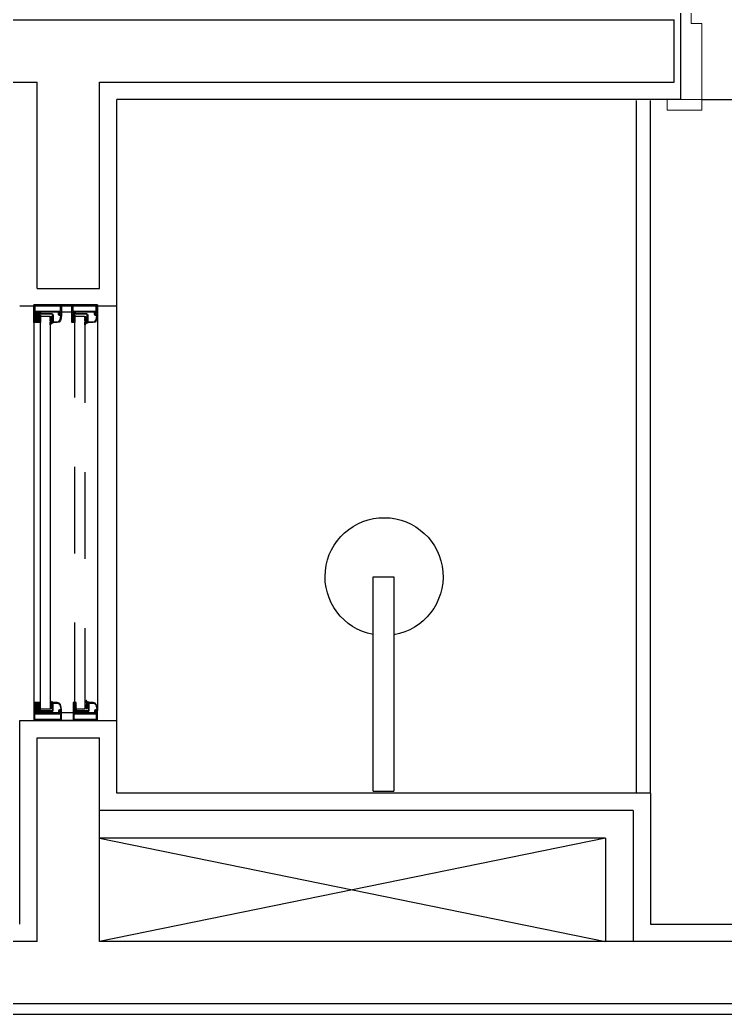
# Model space of a CAD drawing. Header units: millimetres. Extents: x 188.6 to 263.2, y 40.1 to 120.1.
# Drawn here: x 192.006 to 193.024, y 81.55 to 82.985 of the extents above; entities that cross this region are included whole.
import ezdxf

# ---------------------------------------------------------------- set-up
doc = ezdxf.new("R2010")
doc.units = ezdxf.units.MM
doc.linetypes.add('XREF-TIPO$0$HIDDEN', pattern=[0.375, 0.25, -0.125])
doc.layers.add('ARQ', color=8, linetype='Continuous')

# ---------------------------------------------------------------- blocks, each defined once
blk = doc.blocks.new('XREF-TIPO$0$CHUVEIRO')
at = {"color": 0}
for p, q in [((216.39, 104.5817), (216.39, 104.8912)), ((216.39, 104.8912), (216.42, 104.8912)), ((216.42, 104.8912), (216.42, 104.5817)), ((216.39, 104.5817), (216.42, 104.5817))]:
    blk.add_line(p, q, dxfattribs=at)
at = {"color": 0, "extrusion": (0, 0, -1)}
blk.add_ellipse((216.4058, 104.8916), major_axis=(-0.0851, 0), ratio=1, start_param=4.898771, end_param=10.827741, dxfattribs=at)
blk = doc.blocks.new('XREF-TIPO$0$Z$W@#1289')
h = blk.add_hatch()
h.set_pattern_fill('ANSI31', color=0, scale=0.0003, style=0)
h.paths.add_polyline_path([(-0.0352, 0.0907), (-0.0242, 0.0907), (-0.0242, 0.0824), (-0.0334, 0.0824), (-0.0352, 0.0824)])
h = blk.add_hatch()
h.set_pattern_fill('ANSI31', color=0, scale=0.0003, style=0)
h.paths.add_polyline_path([(0.5352, 0.0824), (0.5352, 0.0907), (0.5242, 0.0907), (0.5242, 0.0824)])
h = blk.add_hatch()
h.set_pattern_fill('ANSI31', color=0, scale=0.0003, style=0)
h.paths.add_polyline_path([(-0.0352, 0.0324), (-0.0352, 0.0357), (-0.0242, 0.0357), (-0.0242, 0.0324), (-0.0255, 0.0324)])
h = blk.add_hatch()
h.set_pattern_fill('ANSI31', color=0, scale=0.0003, style=0)
h.paths.add_polyline_path([(0.5242, 0.0305), (0.5242, 0.0338), (0.5352, 0.0338), (0.5352, 0.0305), (0.5338, 0.0305)])
at = {"color": 0}
for p, q in [((-0.05, 0), (-0.05, 0.0919)), ((-0.0242, 0.0919), (0.5242, 0.0919)), ((-0.0392, 0.0369), (-0.0392, 0.0519)), ((0.5392, 0.035), (0.5392, 0.0519)), ((0.55, 0.035), (0.55, 0.0519)), ((-0.0392, 0), (-0.0392, 0.0353)), ((-0.0392, 0), (0.5356, 0))]:
    blk.add_line(p, q, dxfattribs=at)
for points in [[(-0.0242, 0.0919), (-0.05, 0.0919), (-0.05, 0.0519), (-0.0356, 0.0519, 0.446841), (-0.0352, 0.0523), (-0.0352, 0.0526, 0.480957), (-0.0357, 0.0531), (-0.0362, 0.0531), (-0.0362, 0.0547, 0.329606), (-0.0365, 0.0551), (-0.0367, 0.0552), (-0.0371, 0.0552), (-0.0373, 0.0549), (-0.0373, 0.0535, -0.409991), (-0.0377, 0.0531), (-0.0388, 0.0531, -0.414214), (-0.0392, 0.0535), (-0.0392, 0.0903, -0.414214), (-0.0388, 0.0907), (-0.0377, 0.0907, -0.414214), (-0.0373, 0.0903), (-0.0373, 0.0833, 0.414214), (-0.0369, 0.0829), (-0.0366, 0.0829, 0.414214), (-0.0362, 0.0833), (-0.0362, 0.0903, -0.414214), (-0.0358, 0.0907), (-0.0242, 0.0907), (-0.0242, 0.0919)], [(0.5242, 0.0919), (0.55, 0.0919), (0.55, 0.0519), (0.5356, 0.0519, -0.446841), (0.5352, 0.0523), (0.5352, 0.0526, -0.480957), (0.5357, 0.0531), (0.5362, 0.0531), (0.5362, 0.0547, -0.329606), (0.5365, 0.0551), (0.5367, 0.0552), (0.5371, 0.0552), (0.5373, 0.0549), (0.5373, 0.0535, 0.409991), (0.5377, 0.0531), (0.5388, 0.0531, 0.414214), (0.5392, 0.0535), (0.5392, 0.0903, 0.414214), (0.5388, 0.0907), (0.5377, 0.0907, 0.414214), (0.5373, 0.0903), (0.5373, 0.0833, -0.414214), (0.5369, 0.0829), (0.5366, 0.0829, -0.414214), (0.5362, 0.0833), (0.5362, 0.0903, 0.414214), (0.5358, 0.0907), (0.5242, 0.0907), (0.5242, 0.0919)], [(-0.0242, 0.0369), (-0.05, 0.0369), (-0.05, 0), (-0.0356, 0, 0.446841), (-0.0352, 0.0004), (-0.0352, 0.0007, 0.480957), (-0.0357, 0.0012), (-0.0362, 0.0012), (-0.0362, 0.0028, 0.329606), (-0.0365, 0.0032), (-0.0367, 0.0033), (-0.0371, 0.0033), (-0.0373, 0.003), (-0.0373, 0.0016, -0.409991), (-0.0377, 0.0012), (-0.0388, 0.0012, -0.414214), (-0.0392, 0.0016), (-0.0392, 0.0353, -0.414214), (-0.0388, 0.0357), (-0.0377, 0.0357, -0.414214), (-0.0373, 0.0353), (-0.0373, 0.0333, 0.414214), (-0.0369, 0.0329), (-0.0366, 0.0329, 0.414214), (-0.0362, 0.0333), (-0.0362, 0.0353, -0.414214), (-0.0358, 0.0357), (-0.0242, 0.0357), (-0.0242, 0.0369)], [(0.5242, 0.035), (0.55, 0.035), (0.55, 0), (0.5356, 0, -0.446841), (0.5352, 0.0004), (0.5352, 0.0007, -0.480957), (0.5357, 0.0012), (0.5362, 0.0012), (0.5362, 0.0028, -0.329606), (0.5365, 0.0032), (0.5367, 0.0033), (0.5371, 0.0033), (0.5373, 0.003), (0.5373, 0.0016, 0.409991), (0.5377, 0.0012), (0.5388, 0.0012, 0.414214), (0.5392, 0.0016), (0.5392, 0.0334, 0.414214), (0.5388, 0.0338), (0.5377, 0.0338, 0.414214), (0.5373, 0.0334), (0.5373, 0.0314, -0.414214), (0.5369, 0.031), (0.5366, 0.031, -0.414214), (0.5362, 0.0314), (0.5362, 0.0334, 0.414214), (0.5358, 0.0338), (0.5242, 0.0338), (0.5242, 0.035)]]:
    blk.add_lwpolyline(points, format="xyb", dxfattribs=at)
for points in [[(-0.0489, 0.0907), (-0.0403, 0.0907), (-0.0403, 0.0532), (-0.0489, 0.0532), (-0.0489, 0.0907)], [(-0.0486, 0.0904), (-0.0406, 0.0904), (-0.0406, 0.0535), (-0.0486, 0.0535)], [(-0.0242, 0.0907), (-0.0352, 0.0907), (-0.0352, 0.0824), (-0.0242, 0.0824)], [(0.5242, 0.0907), (0.5352, 0.0907), (0.5352, 0.0824), (0.5242, 0.0824)], [(0.5489, 0.0907), (0.5403, 0.0907), (0.5403, 0.0532), (0.5489, 0.0532), (0.5489, 0.0907)], [(0.5486, 0.0904), (0.5406, 0.0904), (0.5406, 0.0535), (0.5486, 0.0535)], [(-0.0334, 0.0684), (0.5338, 0.0684), (0.5338, 0.0824), (-0.0334, 0.0824)], [(-0.0489, 0.0357), (-0.0403, 0.0357), (-0.0403, 0.0013), (-0.0489, 0.0013), (-0.0489, 0.0357)], [(-0.0486, 0.0354), (-0.0406, 0.0354), (-0.0406, 0.0016), (-0.0486, 0.0016)], [(-0.0242, 0.0357), (-0.0352, 0.0357), (-0.0352, 0.0324), (-0.0242, 0.0324)], [(0.5242, 0.0338), (0.5352, 0.0338), (0.5352, 0.0305), (0.5242, 0.0305)], [(0.5489, 0.0338), (0.5403, 0.0338), (0.5403, 0.0013), (0.5489, 0.0013), (0.5489, 0.0338)], [(0.5486, 0.0335), (0.5406, 0.0335), (0.5406, 0.0016), (0.5486, 0.0016)]]:
    blk.add_lwpolyline(points, close=True, dxfattribs=at)
for points in [[(-0.0242, 0.0581), (-0.0242, 0.0654), (-0.0243, 0.0656), (-0.0246, 0.0658), (-0.0248, 0.0658), (-0.0251, 0.0656), (-0.0252, 0.0654), (-0.0252, 0.0648), (-0.0352, 0.0648), (-0.0359, 0.065), (-0.0362, 0.0658), (-0.0362, 0.0818), (-0.0365, 0.0825), (-0.0376, 0.0829), (-0.0378, 0.0834), (-0.0375, 0.0835), (-0.0374, 0.0838), (-0.0376, 0.0892), (-0.038, 0.0894), (-0.0383, 0.0894), (-0.0387, 0.0892), (-0.0388, 0.0839), (-0.0388, 0.0834), (-0.0383, 0.0822), (-0.0372, 0.0818), (-0.0372, 0.0658), (-0.0366, 0.0643), (-0.0352, 0.0638), (-0.0256, 0.0638), (-0.0253, 0.0636), (-0.0252, 0.0634), (-0.0252, 0.0581), (-0.0259, 0.0558), (-0.0276, 0.0544), (-0.0307, 0.0534), (-0.0338, 0.0529), (-0.0341, 0.053), (-0.0342, 0.0533), (-0.0342, 0.0539), (-0.0345, 0.0548), (-0.0352, 0.0556), (-0.0361, 0.0561), (-0.0364, 0.0562), (-0.0366, 0.0563), (-0.0384, 0.0563), (-0.0387, 0.0561), (-0.0388, 0.0557), (-0.0386, 0.0554), (-0.0378, 0.055), (-0.0376, 0.055), (-0.0374, 0.055), (-0.037, 0.0553), (-0.0366, 0.0553), (-0.0358, 0.0548), (-0.0356, 0.0545), (-0.0356, 0.0542), (-0.0362, 0.0539), (-0.0362, 0.0536), (-0.0361, 0.0534), (-0.0358, 0.0533), (-0.0352, 0.0533), (-0.0352, 0.0523), (-0.0351, 0.052), (-0.0348, 0.0519), (-0.0309, 0.0523), (-0.0272, 0.0535), (-0.025, 0.0553), (-0.0242, 0.0581)], [(0.5242, 0.0581), (0.5242, 0.0654), (0.5243, 0.0656), (0.5246, 0.0658), (0.5248, 0.0658), (0.5251, 0.0656), (0.5252, 0.0654), (0.5252, 0.0648), (0.5352, 0.0648), (0.5359, 0.065), (0.5362, 0.0658), (0.5362, 0.0818), (0.5365, 0.0825), (0.5376, 0.0829), (0.5378, 0.0834), (0.5375, 0.0835), (0.5374, 0.0838), (0.5376, 0.0892), (0.538, 0.0894), (0.5383, 0.0894), (0.5387, 0.0892), (0.5388, 0.0839), (0.5388, 0.0834), (0.5383, 0.0822), (0.5372, 0.0818), (0.5372, 0.0658), (0.5366, 0.0643), (0.5352, 0.0638), (0.5256, 0.0638), (0.5253, 0.0636), (0.5252, 0.0634), (0.5252, 0.0581), (0.5259, 0.0558), (0.5276, 0.0544), (0.5307, 0.0534), (0.5338, 0.0529), (0.5341, 0.053), (0.5342, 0.0533), (0.5342, 0.0539), (0.5345, 0.0548), (0.5352, 0.0556), (0.5361, 0.0561), (0.5364, 0.0562), (0.5366, 0.0563), (0.5384, 0.0563), (0.5387, 0.0561), (0.5388, 0.0557), (0.5386, 0.0554), (0.5378, 0.055), (0.5376, 0.055), (0.5374, 0.055), (0.537, 0.0553), (0.5366, 0.0553), (0.5358, 0.0548), (0.5356, 0.0545), (0.5356, 0.0542), (0.5362, 0.0539), (0.5362, 0.0536), (0.5361, 0.0534), (0.5358, 0.0533), (0.5352, 0.0533), (0.5352, 0.0523), (0.5351, 0.052), (0.5348, 0.0519), (0.5309, 0.0523), (0.5272, 0.0535), (0.525, 0.0553), (0.5242, 0.0581)], [(-0.0316, 0.0673), (-0.031, 0.0675), (-0.0303, 0.0676), (-0.0301, 0.0677), (-0.03, 0.068), (-0.0302, 0.0683), (-0.0311, 0.0683), (-0.0321, 0.068), (-0.033, 0.0674), (-0.0331, 0.0672), (-0.0331, 0.067), (-0.0328, 0.0664), (-0.0321, 0.0662), (-0.0291, 0.0662), (-0.0289, 0.0661), (-0.0289, 0.066), (-0.0289, 0.0659), (-0.0288, 0.0658), (-0.0287, 0.0657), (-0.0259, 0.0657), (-0.0257, 0.0658), (-0.0257, 0.0659), (-0.0257, 0.066), (-0.0256, 0.0661), (-0.0255, 0.0662), (-0.0244, 0.0662), (-0.0242, 0.0662), (-0.0242, 0.066), (-0.0242, 0.0646), (-0.0241, 0.0643), (-0.0238, 0.0642), (-0.0236, 0.0643), (-0.0234, 0.0645), (-0.0229, 0.0664), (-0.0223, 0.0672), (-0.0211, 0.0676), (-0.021, 0.0678), (-0.021, 0.0682), (-0.0212, 0.0683), (-0.0224, 0.0683), (-0.0231, 0.0681), (-0.0237, 0.0674), (-0.0237, 0.0674), (-0.0239, 0.0673), (-0.0252, 0.0673), (-0.0245, 0.0675), (-0.0239, 0.0676), (-0.0236, 0.0677), (-0.0235, 0.068), (-0.0235, 0.0682), (-0.0236, 0.0683), (-0.0247, 0.0683), (-0.0257, 0.0679), (-0.0265, 0.0674), (-0.0266, 0.0673), (-0.0268, 0.0673), (-0.0286, 0.0673), (-0.0279, 0.0675), (-0.0272, 0.0676), (-0.0269, 0.0677), (-0.0268, 0.068), (-0.0269, 0.0683), (-0.0281, 0.0683), (-0.0291, 0.068), (-0.0299, 0.0674), (-0.03, 0.0673), (-0.0302, 0.0673), (-0.0316, 0.0673)], [(0.5316, 0.0673), (0.531, 0.0675), (0.5303, 0.0676), (0.5301, 0.0677), (0.53, 0.068), (0.5302, 0.0683), (0.5311, 0.0683), (0.5321, 0.068), (0.533, 0.0674), (0.5331, 0.0672), (0.5331, 0.067), (0.5328, 0.0664), (0.5321, 0.0662), (0.5291, 0.0662), (0.5289, 0.0661), (0.5289, 0.066), (0.5289, 0.0659), (0.5288, 0.0658), (0.5287, 0.0657), (0.5259, 0.0657), (0.5257, 0.0658), (0.5257, 0.0659), (0.5257, 0.066), (0.5256, 0.0661), (0.5255, 0.0662), (0.5244, 0.0662), (0.5242, 0.0662), (0.5242, 0.066), (0.5242, 0.0646), (0.5241, 0.0643), (0.5238, 0.0642), (0.5236, 0.0643), (0.5234, 0.0645), (0.5229, 0.0664), (0.5223, 0.0672), (0.5211, 0.0676), (0.521, 0.0678), (0.521, 0.0682), (0.5212, 0.0683), (0.5224, 0.0683), (0.5231, 0.0681), (0.5237, 0.0674), (0.5237, 0.0674), (0.5239, 0.0673), (0.5252, 0.0673), (0.5245, 0.0675), (0.5239, 0.0676), (0.5236, 0.0677), (0.5235, 0.068), (0.5235, 0.0682), (0.5236, 0.0683), (0.5247, 0.0683), (0.5257, 0.0679), (0.5265, 0.0674), (0.5266, 0.0673), (0.5268, 0.0673), (0.5286, 0.0673), (0.5279, 0.0675), (0.5272, 0.0676), (0.5269, 0.0677), (0.5268, 0.068), (0.5269, 0.0683), (0.5281, 0.0683), (0.5291, 0.068), (0.5299, 0.0674), (0.53, 0.0673), (0.5302, 0.0673), (0.5316, 0.0673)], [(-0.0242, 0.0062), (-0.0242, 0.0154), (-0.0243, 0.0156), (-0.0246, 0.0158), (-0.0248, 0.0158), (-0.0251, 0.0156), (-0.0252, 0.0154), (-0.0252, 0.0148), (-0.0352, 0.0148), (-0.0359, 0.015), (-0.0362, 0.0158), (-0.0362, 0.0318), (-0.0365, 0.0325), (-0.0376, 0.0329), (-0.0378, 0.0334), (-0.0375, 0.0335), (-0.0374, 0.0338), (-0.0376, 0.0342), (-0.038, 0.0344), (-0.0383, 0.0344), (-0.0387, 0.0342), (-0.0388, 0.0339), (-0.0388, 0.0334), (-0.0383, 0.0322), (-0.0372, 0.0318), (-0.0372, 0.0158), (-0.0366, 0.0143), (-0.0352, 0.0138), (-0.0256, 0.0138), (-0.0253, 0.0136), (-0.0252, 0.0134), (-0.0252, 0.0062), (-0.0259, 0.0039), (-0.0276, 0.0025), (-0.0307, 0.0015), (-0.0338, 0.001), (-0.034, 0.0011), (-0.0342, 0.0014), (-0.0342, 0.002), (-0.0345, 0.0029), (-0.0352, 0.0037), (-0.0361, 0.0042), (-0.0364, 0.0043), (-0.0366, 0.0044), (-0.0384, 0.0044), (-0.0387, 0.0042), (-0.0388, 0.0038), (-0.0386, 0.0035), (-0.0378, 0.0031), (-0.0376, 0.0031), (-0.0374, 0.0031), (-0.037, 0.0034), (-0.0366, 0.0034), (-0.0358, 0.0029), (-0.0356, 0.0026), (-0.0356, 0.0023), (-0.0362, 0.002), (-0.0362, 0.0017), (-0.0361, 0.0015), (-0.0358, 0.0013), (-0.0352, 0.0013), (-0.0352, 0.0004), (-0.0351, 0.0001), (-0.0348, 0), (-0.0309, 0.0004), (-0.0272, 0.0016), (-0.025, 0.0034), (-0.0242, 0.0062)], [(0.5242, 0.0062), (0.5242, 0.0135), (0.5243, 0.0137), (0.5246, 0.0139), (0.5248, 0.0139), (0.5251, 0.0137), (0.5252, 0.0135), (0.5252, 0.0129), (0.5352, 0.0129), (0.5359, 0.0131), (0.5362, 0.0139), (0.5362, 0.0299), (0.5365, 0.0306), (0.5376, 0.031), (0.5378, 0.0315), (0.5375, 0.0316), (0.5374, 0.0319), (0.5376, 0.0323), (0.538, 0.0325), (0.5383, 0.0325), (0.5387, 0.0323), (0.5388, 0.032), (0.5388, 0.0315), (0.5383, 0.0303), (0.5372, 0.0299), (0.5372, 0.0139), (0.5366, 0.0124), (0.5352, 0.0119), (0.5256, 0.0119), (0.5253, 0.0117), (0.5252, 0.0115), (0.5252, 0.0062), (0.5259, 0.0039), (0.5276, 0.0025), (0.5307, 0.0015), (0.5338, 0.001), (0.5341, 0.0011), (0.5342, 0.0014), (0.5342, 0.002), (0.5345, 0.0029), (0.5352, 0.0037), (0.5361, 0.0042), (0.5364, 0.0043), (0.5366, 0.0044), (0.5384, 0.0044), (0.5387, 0.0042), (0.5388, 0.0038), (0.5386, 0.0035), (0.5378, 0.0031), (0.5376, 0.0031), (0.5374, 0.0031), (0.537, 0.0034), (0.5366, 0.0034), (0.5358, 0.0029), (0.5356, 0.0026), (0.5356, 0.0023), (0.5362, 0.002), (0.5362, 0.0017), (0.5361, 0.0015), (0.5358, 0.0013), (0.5352, 0.0013), (0.5352, 0.0004), (0.5351, 0.0001), (0.5348, 0), (0.5309, 0.0004), (0.5272, 0.0016), (0.525, 0.0034), (0.5242, 0.0062)], [(-0.0316, 0.0173), (-0.031, 0.0175), (-0.0303, 0.0176), (-0.0301, 0.0177), (-0.03, 0.018), (-0.0302, 0.0183), (-0.0311, 0.0183), (-0.0321, 0.018), (-0.033, 0.0174), (-0.0331, 0.0172), (-0.0331, 0.017), (-0.0328, 0.0164), (-0.0321, 0.0162), (-0.029, 0.0162), (-0.0289, 0.0161), (-0.0288, 0.016), (-0.0288, 0.0159), (-0.0288, 0.0158), (-0.0286, 0.0157), (-0.0258, 0.0157), (-0.0257, 0.0158), (-0.0256, 0.0159), (-0.0256, 0.016), (-0.0256, 0.0161), (-0.0254, 0.0162), (-0.0244, 0.0162), (-0.0242, 0.0162), (-0.0242, 0.016), (-0.0242, 0.0146), (-0.0241, 0.0143), (-0.0238, 0.0142), (-0.0236, 0.0143), (-0.0234, 0.0145), (-0.0229, 0.0164), (-0.0223, 0.0172), (-0.0211, 0.0176), (-0.021, 0.0178), (-0.021, 0.0182), (-0.0212, 0.0183), (-0.0224, 0.0183), (-0.0231, 0.0181), (-0.0237, 0.0174), (-0.0237, 0.0174), (-0.0239, 0.0173), (-0.0252, 0.0173), (-0.0245, 0.0175), (-0.0239, 0.0176), (-0.0236, 0.0177), (-0.0235, 0.018), (-0.0235, 0.0182), (-0.0236, 0.0183), (-0.0247, 0.0183), (-0.0257, 0.0179), (-0.0265, 0.0174), (-0.0266, 0.0173), (-0.0268, 0.0173), (-0.0286, 0.0173), (-0.0279, 0.0175), (-0.0272, 0.0176), (-0.0269, 0.0177), (-0.0268, 0.018), (-0.0269, 0.0183), (-0.0281, 0.0183), (-0.0291, 0.018), (-0.0299, 0.0174), (-0.03, 0.0173), (-0.0302, 0.0173), (-0.0316, 0.0173)], [(0.5316, 0.0154), (0.531, 0.0156), (0.5303, 0.0157), (0.5301, 0.0158), (0.53, 0.0161), (0.5302, 0.0164), (0.5311, 0.0164), (0.5321, 0.0161), (0.533, 0.0155), (0.5331, 0.0153), (0.5331, 0.0151), (0.5328, 0.0145), (0.5321, 0.0143), (0.529, 0.0143), (0.5289, 0.0142), (0.5288, 0.0141), (0.5288, 0.014), (0.5288, 0.0139), (0.5286, 0.0138), (0.5258, 0.0138), (0.5257, 0.0139), (0.5256, 0.014), (0.5256, 0.0141), (0.5256, 0.0142), (0.5254, 0.0143), (0.5244, 0.0143), (0.5242, 0.0142), (0.5242, 0.0141), (0.5242, 0.0127), (0.5241, 0.0124), (0.5238, 0.0123), (0.5236, 0.0124), (0.5234, 0.0126), (0.5229, 0.0145), (0.5223, 0.0153), (0.5211, 0.0157), (0.521, 0.0159), (0.521, 0.0162), (0.5212, 0.0164), (0.5224, 0.0164), (0.5231, 0.0161), (0.5237, 0.0155), (0.5237, 0.0155), (0.5239, 0.0154), (0.5252, 0.0154), (0.5245, 0.0156), (0.5239, 0.0157), (0.5236, 0.0158), (0.5235, 0.0161), (0.5235, 0.0163), (0.5236, 0.0164), (0.5247, 0.0164), (0.5257, 0.016), (0.5265, 0.0155), (0.5266, 0.0154), (0.5268, 0.0154), (0.5286, 0.0154), (0.5279, 0.0156), (0.5272, 0.0157), (0.5269, 0.0158), (0.5268, 0.0161), (0.5269, 0.0164), (0.5281, 0.0164), (0.5291, 0.0161), (0.5299, 0.0155), (0.53, 0.0154), (0.5302, 0.0154), (0.5316, 0.0154)]]:
    blk.add_lwpolyline(points, dxfattribs=at)
at = {"color": 0, "linetype": 'XREF-TIPO$0$HIDDEN', "ltscale": 0.5}
blk.add_lwpolyline([(-0.0334, 0.0184), (0.5338, 0.0184), (0.5338, 0.0324), (-0.0334, 0.0324)], close=True, dxfattribs=at)
blk = doc.blocks.new('A$C0BE265FA')
at = {"layer": 'ARQ'}
for p, q in [((-18.3611, -5.0249), (-18.3611, -4.8849)), ((-18.3611, -5.0249), (-18.3611, -4.8949)), ((-20.67, -4.9099), (-18.3711, -4.9099)), ((-18.3711, -4.9999), (-18.3711, -4.9099)), ((-20.76, -4.9999), (-19.29, -4.9999)), ((-19.29, -5.2974), (-19.29, -4.9999)), ((-19.2, -5.2974), (-19.2, -4.9999)), ((-19.2, -4.9999), (-18.3711, -4.9999)), ((-19.175, -5.3224), (-19.175, -5.0249)), ((-18.3611, -5.0249), (-19.175, -5.0249)), ((-19.175, -6.026), (-19.175, -5.026)), ((-18.425, -6.026), (-18.425, -5.026)), ((-18.405, -6.026), (-18.405, -5.026)), ((-18.3311, -5.0249), (-17.7611, -5.0249)), ((-19.29, -5.2974), (-19.2, -5.2974)), ((-19.315, -5.3224), (-19.175, -5.3224)), ((-19.315, -6.2149), (-19.315, -5.921)), ((-19.315, -5.921), (-19.175, -5.921)), ((-19.175, -6.026), (-19.175, -5.921)), ((-19.29, -6.2399), (-19.29, -5.946)), ((-19.29, -5.946), (-19.2, -5.946)), ((-19.2, -6.2399), (-19.2, -5.946)), ((-18.405, -6.026), (-19.175, -6.026)), ((-18.405, -6.026), (-18.405, -6.2149)), ((-18.43, -6.051), (-19.2, -6.051)), ((-18.43, -6.051), (-18.43, -6.2399)), ((-19.2, -6.091), (-18.47, -6.2399)), ((-18.47, -6.091), (-19.2, -6.2399)), ((-18.47, -6.091), (-19.2, -6.091)), ((-18.47, -6.091), (-18.47, -6.2399)), ((-18.405, -6.2149), (-17.025, -6.2149)), ((-19.29, -6.2399), (-19.38, -6.2399)), ((-17, -6.2399), (-19.2, -6.2399)), ((-17, -6.3299), (-19.38, -6.3299)), ((-19.39, -6.3449), (-17.015, -6.3449))]:
    blk.add_line(p, q, dxfattribs=at)
at = {"layer": 'ARQ', "lineweight": 13}
for p, q in [((-18.3461, -4.9149), (-18.3461, -4.8849)), ((-18.3311, -4.9149), (-18.3461, -4.9149)), ((-18.3311, -5.0249), (-18.3311, -4.9149)), ((-18.3811, -5.0249), (-18.3811, -5.0399)), ((-18.3811, -5.0249), (-18.3311, -5.0249)), ((-18.3311, -5.0249), (-18.3611, -5.0249)), ((-18.3311, -5.0399), (-18.3311, -5.0249)), ((-18.3811, -5.0399), (-18.3311, -5.0399))]:
    blk.add_line(p, q, dxfattribs=at)
at = {"layer": 'ARQ', "extrusion": (0, 0, -1), "zscale": -1, "rotation": 270}
blk.add_blockref('XREF-TIPO$0$Z$W@#1289', (19.2031, -5.371), dxfattribs=at)
at = {"layer": 'ARQ'}
blk.add_blockref('XREF-TIPO$0$CHUVEIRO', (-235.1953, -110.605), dxfattribs=at)

msp = doc.modelspace()

# ---------------------------------------------------------------- block references
at = {"layer": 'ARQ'}
msp.add_blockref('A$C0BE265FA', (211.3213, 87.8947), dxfattribs=at)

doc.saveas('drawing.dxf')
